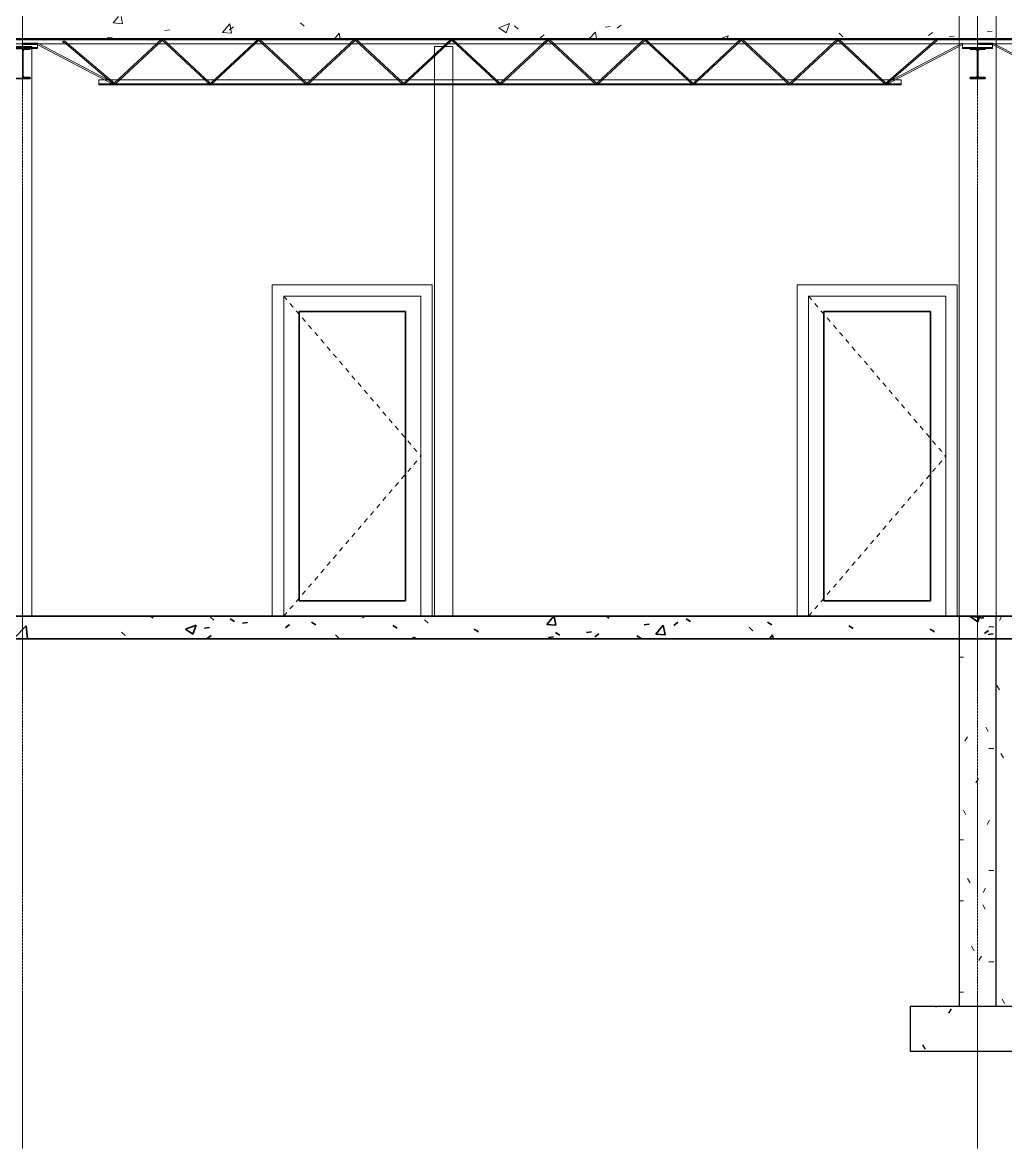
# Model space of a CAD drawing. Header units: millimetres. Extents: x -31954 to 493870, y 99509 to 604061.
# Drawn here: x 350750 to 357306, y 118568 to 126077 of the extents above; entities that cross this region are included whole.
import ezdxf

# ---------------------------------------------------------------- set-up
doc = ezdxf.new("R2010")
doc.units = ezdxf.units.MM
doc.header["$LTSCALE"] = 10
doc.linetypes.add('Center', pattern=[2, 1.25, -0.25, 0.25, -0.25])
doc.linetypes.add('Dash', pattern=[6.35, 3.175, -3.175])
for name, color, linetype, lineweight in [('A-DOOR', 1, 'Continuous', 18), ('A-DOOR-GLAZ', 1, 'Continuous', 25), ('A-FLOR-LEVL', 6, 'Continuous', 9), ('A-FLOR-OTLN', 6, 'Continuous', 9), ('A-FLOR-PATT', 8, 'Continuous', 35), ('A-HATCH', 9, 'Continuous', 0), ('A-WALL', 2, 'Continuous', 18), ('C-BLDG', 6, 'Continuous', 35), ('S-BEAM-STEEL-SECTION', 4, 'Continuous', 20), ('S-FOOTING', 2, 'Continuous', 25), ('S-FOUNDATION', 1, 'Continuous', 25), ('S-GRID', 6, 'Center', 9)]:
    doc.layers.add(name, color=color, linetype=linetype, lineweight=lineweight)
pattern_1 = [(45, (352317.82, 116967.97), (-247.487, 247.487), []), (45, (352317.82, 117342.97), (-247.487, 247.487), [])]

msp = doc.modelspace()

# ---------------------------------------------------------------- hatches: boundary and pattern name
at = {"layer": 'S-BEAM-STEEL-SECTION'}
h = msp.add_hatch(dxfattribs=at)
h.set_pattern_fill('FP_5', color=256, style=0, pattern_type=2)
h.set_pattern_definition(pattern_1)
edge = h.paths.add_edge_path(flags=0)
edge.add_arc((350736.1, 125721.5), 11.8, 270, 360)
edge.add_line((350747.9, 125721.5), (350747.9, 125887.5))
edge.add_arc((350736.1, 125887.5), 11.8, 0, 90)
edge.add_line((350736.1, 125899.3), (350700, 125899.3))
edge.add_line((350700, 125899.3), (350700, 125904.5))
edge.add_line((350700, 125904.5), (350800, 125904.5))
edge.add_line((350800, 125904.5), (350800, 125899.3))
edge.add_line((350800, 125899.3), (350764, 125899.3))
edge.add_arc((350764, 125887.5), 11.8, 90, 180)
edge.add_line((350752.2, 125887.5), (350752.2, 125721.5))
edge.add_arc((350764, 125721.5), 11.8, 180, 270)
edge.add_line((350764, 125709.7), (350800, 125709.7))
edge.add_line((350800, 125709.7), (350800, 125704.5))
edge.add_line((350800, 125704.5), (350700, 125704.5))
edge.add_line((350700, 125704.5), (350700, 125709.7))
edge.add_line((350700, 125709.7), (350736.1, 125709.7))
h = msp.add_hatch(dxfattribs=at)
h.set_pattern_fill('FP_5', color=256, style=0, pattern_type=2)
h.set_pattern_definition(pattern_1)
edge = h.paths.add_edge_path(flags=0)
edge.add_arc((357106.1, 125721.5), 11.8, 270, 360)
edge.add_line((357117.9, 125721.5), (357117.9, 125887.5))
edge.add_arc((357106.1, 125887.5), 11.8, 0, 90)
edge.add_line((357106.1, 125899.3), (357070, 125899.3))
edge.add_line((357070, 125899.3), (357070, 125904.5))
edge.add_line((357070, 125904.5), (357170, 125904.5))
edge.add_line((357170, 125904.5), (357170, 125899.3))
edge.add_line((357170, 125899.3), (357134, 125899.3))
edge.add_arc((357134, 125887.5), 11.8, 90, 180)
edge.add_line((357122.2, 125887.5), (357122.2, 125721.5))
edge.add_arc((357134, 125721.5), 11.8, 180, 270)
edge.add_line((357134, 125709.7), (357170, 125709.7))
edge.add_line((357170, 125709.7), (357170, 125704.5))
edge.add_line((357170, 125704.5), (357070, 125704.5))
edge.add_line((357070, 125704.5), (357070, 125709.7))
edge.add_line((357070, 125709.7), (357106.1, 125709.7))

# ---------------------------------------------------------------- linework, layer by layer
at = {"layer": 'A-DOOR'}
for p, q in [((353483, 124328), (352416, 124328)), ((352416, 124328), (352416, 122118)), ((352416, 122118), (352416, 124328)), ((352416, 124328), (353483, 124328)), ((352416, 122118), (352416, 124328)), ((352416, 124328), (353483, 124328)), ((353483, 124328), (352416, 124328)), ((352416, 124328), (352416, 122118)), ((353483, 122118), (353483, 124328)), ((353483, 124328), (353483, 122118)), ((353483, 124328), (353483, 122118)), ((353483, 122118), (353483, 124328)), ((356983.5, 124328), (355916.5, 124328)), ((355916.5, 124328), (355916.5, 122118)), ((355916.5, 122118), (355916.5, 124328)), ((355916.5, 124328), (356983.5, 124328)), ((355916.5, 122118), (355916.5, 124328)), ((355916.5, 124328), (356983.5, 124328)), ((356983.5, 124328), (355916.5, 124328)), ((355916.5, 124328), (355916.5, 122118)), ((356983.5, 122118), (356983.5, 124328)), ((356983.5, 124328), (356983.5, 122118)), ((356983.5, 124328), (356983.5, 122118)), ((356983.5, 122118), (356983.5, 124328)), ((352492, 122118), (352492, 124252)), ((352492, 124252), (353407, 124252)), ((353407, 124252), (352492, 124252)), ((352492, 124252), (352492, 122118)), ((353407, 124252), (352492, 124252)), ((352492, 124252), (352492, 122118)), ((352492, 122118), (352492, 124252)), ((352492, 124252), (353407, 124252)), ((353407, 124252), (352492, 124252)), ((352492, 124252), (352492, 122118)), ((352492, 122118), (352492, 124252)), ((352492, 124252), (353407, 124252)), ((353407, 124252), (353407, 122118)), ((353407, 122118), (353407, 124252)), ((353407, 122118), (353407, 124252)), ((353407, 124252), (353407, 122118)), ((353407, 122118), (353407, 124252)), ((353407, 124252), (353407, 122118)), ((355992.5, 122118), (355992.5, 124252)), ((355992.5, 124252), (356907.5, 124252)), ((356907.5, 124252), (355992.5, 124252)), ((355992.5, 124252), (355992.5, 122118)), ((356907.5, 124252), (355992.5, 124252)), ((355992.5, 124252), (355992.5, 122118)), ((355992.5, 122118), (355992.5, 124252)), ((355992.5, 124252), (356907.5, 124252)), ((356907.5, 124252), (355992.5, 124252)), ((355992.5, 124252), (355992.5, 122118)), ((355992.5, 122118), (355992.5, 124252)), ((355992.5, 124252), (356907.5, 124252)), ((356907.5, 124252), (356907.5, 122118)), ((356907.5, 122118), (356907.5, 124252)), ((356907.5, 122118), (356907.5, 124252)), ((356907.5, 124252), (356907.5, 122118)), ((356907.5, 122118), (356907.5, 124252)), ((356907.5, 124252), (356907.5, 122118)), ((352594, 124150), (353305, 124150)), ((352594, 122220), (352594, 124150)), ((352594, 124150), (352594, 122220)), ((353305, 124150), (352594, 124150)), ((353305, 124150), (353305, 122220)), ((353305, 122220), (353305, 124150)), ((356094.5, 124150), (356805.5, 124150)), ((356094.5, 122220), (356094.5, 124150)), ((356094.5, 124150), (356094.5, 122220)), ((356805.5, 124150), (356094.5, 124150)), ((356805.5, 124150), (356805.5, 122220)), ((356805.5, 122220), (356805.5, 124150)), ((353305, 122220), (352594, 122220)), ((352594, 122220), (353305, 122220)), ((356805.5, 122220), (356094.5, 122220)), ((356094.5, 122220), (356805.5, 122220)), ((352416, 122118), (352492, 122118)), ((352492, 122118), (352416, 122118)), ((352492, 122118), (352416, 122118)), ((352416, 122118), (352492, 122118)), ((352492, 122118), (353407, 122118)), ((353407, 122118), (352492, 122118)), ((353407, 122118), (353483, 122118)), ((353483, 122118), (353407, 122118)), ((353483, 122118), (353407, 122118)), ((353407, 122118), (353483, 122118)), ((355916.5, 122118), (355992.5, 122118)), ((355992.5, 122118), (355916.5, 122118)), ((355992.5, 122118), (355916.5, 122118)), ((355916.5, 122118), (355992.5, 122118)), ((355992.5, 122118), (356907.5, 122118)), ((356907.5, 122118), (355992.5, 122118)), ((356907.5, 122118), (356983.5, 122118)), ((356983.5, 122118), (356907.5, 122118)), ((356983.5, 122118), (356907.5, 122118)), ((356907.5, 122118), (356983.5, 122118))]:
    msp.add_line(p, q, dxfattribs=at)
at = {"layer": 'A-DOOR', "linetype": 'Dash'}
for p, q in [((352492, 124252), (353407, 123185)), ((355992.5, 124252), (356907.5, 123185)), ((352492, 122118), (353407, 123185)), ((355992.5, 122118), (356907.5, 123185))]:
    msp.add_line(p, q, dxfattribs=at)
at = {"layer": 'A-DOOR-GLAZ'}
for p, q in [((352594, 124150), (352594, 122220)), ((353305, 124150), (352594, 124150)), ((352594, 124150), (352594, 122220)), ((353305, 124150), (352594, 124150)), ((352594, 124150), (353305, 124150)), ((352594, 122220), (352594, 124150)), ((353305, 124150), (353305, 122220)), ((353305, 122220), (353305, 124150)), ((353305, 124150), (353305, 122220)), ((356094.5, 124150), (356094.5, 122220)), ((356805.5, 124150), (356094.5, 124150)), ((356094.5, 124150), (356094.5, 122220)), ((356805.5, 124150), (356094.5, 124150)), ((356094.5, 124150), (356805.5, 124150)), ((356094.5, 122220), (356094.5, 124150)), ((356805.5, 124150), (356805.5, 122220)), ((356805.5, 122220), (356805.5, 124150)), ((356805.5, 124150), (356805.5, 122220)), ((353305, 122220), (352594, 122220)), ((352594, 122220), (353305, 122220)), ((353305, 122220), (352594, 122220)), ((356805.5, 122220), (356094.5, 122220)), ((356094.5, 122220), (356805.5, 122220)), ((356805.5, 122220), (356094.5, 122220))]:
    msp.add_line(p, q, dxfattribs=at)
at = {"layer": 'A-FLOR-LEVL', "linetype": 'Center'}
msp.add_line((331137.8, 122118), (369016.9, 122118), dxfattribs=at)
at = {"layer": 'A-FLOR-OTLN', "lineweight": 35}
msp.add_line((344299, 125968), (363635, 125968), dxfattribs=at)
at = {"layer": 'A-FLOR-PATT', "lineweight": 9}
for p, q in [((351354.9, 126074.9), (351391, 126118)), ((351415.7, 126069.6), (351406.8, 126118)), ((351354.9, 126074.9), (351415.6, 126069.6)), ((351699.8, 126025), (351733.1, 126029.3)), ((352083.6, 126011.2), (352132.6, 126069.6)), ((352083.6, 126011.2), (352144.4, 126005.9)), ((352129.7, 126028.4), (352156.3, 126048.8)), ((352144.4, 126005.9), (352132.7, 126069.6)), ((352603.1, 126075.6), (352627.9, 126052.9)), ((353925.8, 126042.8), (353996.9, 126070.1)), ((353925.8, 126042.8), (353976.3, 126008.7)), ((353976.4, 126008.7), (353997, 126070.1)), ((354031.6, 126055.9), (354056.3, 126033.2)), ((354530, 125968), (354572.3, 126012.1)), ((354577.4, 125968), (354572.3, 126012.1)), ((354635.8, 126046), (354669, 126050.3)), ((354714.8, 126039.5), (354741.4, 126059.9)), ((356792.6, 125990.2), (356819.2, 126010.6)), ((357184.4, 126016), (357217.7, 126020.3)), ((351315, 125974.3), (351348.3, 125978.7)), ((351622.6, 125968), (351628.7, 125972.6)), ((352010.6, 125973.8), (352017, 125968)), ((352829.6, 125968), (352861.4, 126005.8)), ((352868.4, 125968), (352861.4, 126005.8)), ((354201.6, 125974.5), (354228.2, 125994.9)), ((355403, 125968), (355457.1, 125988.7)), ((355450.2, 125968), (355457.1, 125988.7)), ((356197.2, 126005.5), (356221.9, 125982.8)), ((356930.1, 125982.5), (356963.3, 125986.9))]:
    msp.add_line(p, q, dxfattribs=at)
at = {"layer": 'A-HATCH', "lineweight": 9}
for p, q in [((357281.4, 122118), (357264.9, 122089.4)), ((357281.4, 122118), (357264.9, 122089.4)), ((357194.6, 122048), (357228.2, 122048)), ((356996.5, 121844.8), (357025, 121844.8)), ((357265.1, 121627), (357248.3, 121656)), ((357265.1, 121627), (357248.3, 121656)), ((357190.7, 121349.4), (357174, 121378.4)), ((357051.2, 121312.9), (357034.4, 121283.9)), ((357051.2, 121312.9), (357034.4, 121283.9)), ((357194.6, 121235.2), (357228.2, 121235.2)), ((357292.3, 121173.4), (357275.6, 121202.5)), ((357125.6, 121035.4), (357108.8, 121006.3)), ((357042, 120794.3), (357025.2, 120823.3)), ((357200, 120757.8), (357183.2, 120728.7)), ((356996.5, 120625.6), (357025, 120625.6)), ((357194.6, 120422.4), (357228.2, 120422.4)), ((357069.2, 120340.7), (357052.4, 120369.7)), ((357172.7, 120304.2), (357156, 120275.2)), ((356996.5, 120219.2), (357025, 120219.2)), ((357170.8, 120164.7), (357154, 120193.8)), ((357096.4, 119887.1), (357079.6, 119916.2)), ((357145.5, 119850.7), (357128.8, 119821.6)), ((357194.6, 119812.8), (357228.2, 119812.8)), ((356996.5, 119609.6), (357025, 119609.6)), ((357299.6, 119535.2), (357282.8, 119564.2))]:
    msp.add_line(p, q, dxfattribs=at)
at = {"layer": 'A-WALL'}
for p, q in [((356997, 125968), (356997, 130118)), ((357243, 130118), (357243, 122118)), ((356997, 125968), (356997, 122118)), ((350688, 125918), (350812, 125918)), ((350812, 125918), (350812, 122118)), ((353496.5, 122118), (353496.5, 125918)), ((353496.5, 125918), (353620.5, 125918)), ((353620.5, 125918), (353620.5, 122118)), ((353407, 124252), (352492, 124252)), ((352492, 124252), (352492, 122118)), ((353407, 122118), (353407, 124252)), ((356907.5, 124252), (355992.5, 124252)), ((355992.5, 124252), (355992.5, 122118)), ((356907.5, 122118), (356907.5, 124252))]:
    msp.add_line(p, q, dxfattribs=at)
at = {"layer": 'C-BLDG'}
for p, q in [((363635, 122118), (336290, 122118)), ((351603.3, 122118), (351621.9, 122106.1)), ((352001.6, 122114.2), (352026.4, 122091.5)), ((353016.3, 122106.3), (353031.5, 122118)), ((354246, 122062.5), (354292.5, 122118)), ((354306.7, 122057.2), (354295.5, 122118)), ((354641.6, 122118), (354661.8, 122105.1)), ((357070.1, 122114.9), (357078.1, 122118)), ((357070.1, 122114.9), (357120.7, 122080.8)), ((357076.9, 122118), (357156.3, 122105.7)), ((357120.7, 122080.8), (357133.2, 122118)), ((357156.2, 122105.7), (357154.8, 122118)), ((350694.7, 121970.8), (350773.9, 122053.3)), ((350783.7, 121968), (350773.8, 122053.3)), ((351836.1, 122031.3), (351907.2, 122058.6)), ((351836.1, 122031.3), (351886.6, 121997.2)), ((351886.7, 121997.2), (351907.3, 122058.6)), ((351963, 122038.7), (351996.2, 122043.1)), ((352135.9, 122101.2), (352164.2, 122083.2)), ((352217.4, 122072.2), (352250.6, 122076.6)), ((352503.1, 122041.3), (352529.7, 122061.7)), ((352678.3, 122078.3), (352706.6, 122060.3)), ((353220.7, 122055.4), (353248.9, 122037.4)), ((353430.1, 122094.5), (353454.8, 122071.9)), ((353763, 122032.5), (353791.3, 122014.5)), ((354246, 122062.5), (354306.7, 122057.2)), ((354896.4, 122059.4), (354929.7, 122063.8)), ((354974.7, 121998.8), (355023.7, 122057.2)), ((355035.5, 121993.4), (355023.7, 122057.1)), ((355094.2, 122057), (355120.8, 122077.4)), ((355175.9, 122100.2), (355204.2, 122082.2)), ((355595.7, 122044.1), (355620.4, 122021.4)), ((355718.3, 122077.3), (355746.5, 122059.3)), ((356260.6, 122054.4), (356288.9, 122036.4)), ((356803, 122031.5), (356831.3, 122013.5)), ((336290, 121968), (363635, 121968)), ((351409.1, 122012.5), (351433.8, 121989.8)), ((351981.5, 121969.7), (352008.1, 121990.1)), ((352837.6, 121992.8), (352862.3, 121970.2)), ((353343.2, 121968), (353367.4, 121977.3)), ((353364.3, 121968), (353367.4, 121977.2)), ((354257.3, 121975.3), (354290.6, 121979.6)), ((354305.4, 122009.6), (354333.7, 121991.6)), ((354511.7, 122008.7), (354544.9, 122013.1)), ((354566.5, 121980.9), (354593.1, 122001.3)), ((354847.8, 121986.7), (354876, 121968.6)), ((354974.7, 121998.8), (355035.4, 121993.5)), ((355731.1, 121968), (355752.4, 121993.4)), ((355757.1, 121968), (355752.5, 121993.4)), ((357166, 122003.1), (357192.6, 122023.5)), ((357190.8, 121995.9), (357224, 122000.3))]:
    msp.add_line(p, q, dxfattribs=at)
at = {"layer": 'S-BEAM-STEEL-SECTION'}
for p, q in [((350750, 125968), (344375, 125968)), ((344375, 125968), (350750, 125968)), ((350750, 125968), (344375, 125968)), ((344375, 125968), (350750, 125968)), ((344375, 125961.5), (350750, 125961.5)), ((344375, 125961.5), (350750, 125961.5)), ((344375, 125961.5), (350750, 125961.5)), ((344375, 125961.5), (350750, 125961.5)), ((344375, 125936), (350750, 125936)), ((344375, 125936), (350750, 125936)), ((344375, 125936), (350750, 125936)), ((344375, 125936), (350750, 125936)), ((350650, 125936), (350750, 125936)), ((350650, 125936), (350750, 125936)), ((350650, 125936), (350750, 125936)), ((350650, 125936), (350750, 125936)), ((350750, 125968), (350750, 125961.5)), ((350750, 125936), (350750, 125968)), ((350750, 125968), (350750, 125936)), ((350750, 125961.5), (350750, 125968)), ((357120, 125968), (350750, 125968)), ((350750, 125968), (357120, 125968)), ((357120, 125968), (350750, 125968)), ((350750, 125968), (357120, 125968)), ((350750, 125968), (350750, 125936)), ((350750, 125961.5), (350750, 125968)), ((350750, 125968), (350750, 125961.5)), ((350750, 125936), (350750, 125968)), ((350750, 125961.5), (350750, 125936)), ((350750, 125936), (350750, 125961.5)), ((350750, 125961.5), (357120, 125961.5)), ((350750, 125961.5), (357120, 125961.5)), ((350750, 125961.5), (357120, 125961.5)), ((350750, 125961.5), (357120, 125961.5)), ((350750, 125936), (350750, 125961.5)), ((350750, 125961.5), (350750, 125936)), ((350851.2, 125940.7), (350750, 125940.7)), ((350750, 125931.2), (350750, 125940.7)), ((350750, 125940.7), (350750, 125931.2)), ((350750, 125940.7), (350851.2, 125940.7)), ((350750, 125936), (357120, 125936)), ((350750, 125936), (357120, 125936)), ((350750, 125936), (357120, 125936)), ((350750, 125936), (357120, 125936)), ((350750, 125911), (350750, 125936)), ((350750, 125936), (350750, 125904.5)), ((350750, 125904.5), (350750, 125936)), ((350750, 125936), (350750, 125911)), ((350750, 125936), (350850, 125936)), ((350750, 125936), (350850, 125936)), ((350750, 125936), (350850, 125936)), ((350750, 125936), (350850, 125936)), ((350750, 125911), (350750, 125936)), ((350750, 125936), (350750, 125904.5)), ((350750, 125904.5), (350750, 125936)), ((350750, 125936), (350750, 125911)), ((350850, 125904.5), (350850, 125936)), ((350850, 125936), (350850, 125911)), ((350850, 125911), (350850, 125936)), ((350850, 125936), (350850, 125904.5)), ((351362.2, 125673.5), (350851.2, 125940.7)), ((350851.2, 125940.7), (351362.2, 125673.5)), ((351018.2, 125953.7), (351018.2, 125944.2)), ((351018.2, 125944.2), (351018.2, 125953.7)), ((351018.2, 125953.7), (351032.6, 125953.7)), ((351032.6, 125953.7), (351018.2, 125953.7)), ((351029.1, 125944.2), (351018.2, 125944.2)), ((351029.1, 125944.2), (351018.2, 125944.2)), ((351029.1, 125944.2), (351356.9, 125665.7)), ((351356.9, 125665.7), (351029.1, 125944.2)), ((351032.6, 125953.7), (351363.1, 125672.9)), ((351363.1, 125672.9), (351032.6, 125953.7)), ((351361.3, 125674.1), (351676.8, 125966.4)), ((351676.8, 125966.4), (351361.3, 125674.1)), ((351365, 125664.6), (351680.6, 125956.9)), ((351680.6, 125956.9), (351365, 125664.6)), ((351676.8, 125966.4), (351686.9, 125966.4)), ((351686.9, 125966.4), (351676.8, 125966.4)), ((351680.6, 125956.9), (351683.2, 125956.9)), ((351683.2, 125956.9), (351680.6, 125956.9)), ((351683.2, 125956.9), (351998.7, 125664.6)), ((351998.7, 125664.6), (351683.2, 125956.9)), ((351686.9, 125966.4), (352002.4, 125674.1)), ((352002.4, 125674.1), (351686.9, 125966.4)), ((352005.1, 125674.1), (352320.6, 125966.4)), ((352320.6, 125966.4), (352005.1, 125674.1)), ((352008.8, 125664.6), (352324.3, 125956.9)), ((352324.3, 125956.9), (352008.8, 125664.6)), ((352320.6, 125966.4), (352330.7, 125966.4)), ((352330.7, 125966.4), (352320.6, 125966.4)), ((352324.3, 125956.9), (352326.9, 125956.9)), ((352326.9, 125956.9), (352324.3, 125956.9)), ((352326.9, 125956.9), (352642.5, 125664.6)), ((352642.5, 125664.6), (352326.9, 125956.9)), ((352330.7, 125966.4), (352646.2, 125674.1)), ((352646.2, 125674.1), (352330.7, 125966.4)), ((352648.8, 125674.1), (352964.3, 125966.4)), ((352964.3, 125966.4), (352648.8, 125674.1)), ((352652.5, 125664.6), (352968.1, 125956.9)), ((352968.1, 125956.9), (352652.5, 125664.6)), ((352964.3, 125966.4), (352974.4, 125966.4)), ((352974.4, 125966.4), (352964.3, 125966.4)), ((352968.1, 125956.9), (352970.7, 125956.9)), ((352970.7, 125956.9), (352968.1, 125956.9)), ((352970.7, 125956.9), (353286.2, 125664.6)), ((353286.2, 125664.6), (352970.7, 125956.9)), ((352974.4, 125966.4), (353289.9, 125674.1)), ((353289.9, 125674.1), (352974.4, 125966.4)), ((353292.6, 125674.1), (353608.1, 125966.4)), ((353608.1, 125966.4), (353292.6, 125674.1)), ((353296.3, 125664.6), (353611.8, 125956.9)), ((353611.8, 125956.9), (353296.3, 125664.6)), ((353608.1, 125966.4), (353618.2, 125966.4)), ((353618.2, 125966.4), (353608.1, 125966.4)), ((353611.8, 125956.9), (353614.4, 125956.9)), ((353614.4, 125956.9), (353611.8, 125956.9)), ((353614.4, 125956.9), (353930, 125664.6)), ((353930, 125664.6), (353614.4, 125956.9)), ((353618.2, 125966.4), (353933.7, 125674.1)), ((353933.7, 125674.1), (353618.2, 125966.4)), ((353936.3, 125674.1), (354251.8, 125966.4)), ((354251.8, 125966.4), (353936.3, 125674.1)), ((353940, 125664.6), (354255.6, 125956.9)), ((354255.6, 125956.9), (353940, 125664.6)), ((354251.8, 125966.4), (354261.9, 125966.4)), ((354261.9, 125966.4), (354251.8, 125966.4)), ((354255.6, 125956.9), (354258.2, 125956.9)), ((354258.2, 125956.9), (354255.6, 125956.9)), ((354258.2, 125956.9), (354573.7, 125664.6)), ((354573.7, 125664.6), (354258.2, 125956.9)), ((354261.9, 125966.4), (354577.4, 125674.1)), ((354577.4, 125674.1), (354261.9, 125966.4)), ((354580.1, 125674.1), (354895.6, 125966.4)), ((354895.6, 125966.4), (354580.1, 125674.1)), ((354583.8, 125664.6), (354899.3, 125956.9)), ((354899.3, 125956.9), (354583.8, 125664.6)), ((354895.6, 125966.4), (354905.7, 125966.4)), ((354905.7, 125966.4), (354895.6, 125966.4)), ((354899.3, 125956.9), (354901.9, 125956.9)), ((354901.9, 125956.9), (354899.3, 125956.9)), ((354901.9, 125956.9), (355217.5, 125664.6)), ((355217.5, 125664.6), (354901.9, 125956.9)), ((354905.7, 125966.4), (355221.2, 125674.1)), ((355221.2, 125674.1), (354905.7, 125966.4)), ((355223.8, 125674.1), (355539.3, 125966.4)), ((355539.3, 125966.4), (355223.8, 125674.1)), ((355227.5, 125664.6), (355543.1, 125956.9)), ((355543.1, 125956.9), (355227.5, 125664.6)), ((355539.3, 125966.4), (355549.4, 125966.4)), ((355549.4, 125966.4), (355539.3, 125966.4)), ((355543.1, 125956.9), (355545.7, 125956.9)), ((355545.7, 125956.9), (355543.1, 125956.9)), ((355545.7, 125956.9), (355861.2, 125664.6)), ((355861.2, 125664.6), (355545.7, 125956.9)), ((355549.4, 125966.4), (355864.9, 125674.1)), ((355864.9, 125674.1), (355549.4, 125966.4)), ((355867.6, 125674.1), (356183.1, 125966.4)), ((356183.1, 125966.4), (355867.6, 125674.1)), ((355871.3, 125664.6), (356186.8, 125956.9)), ((356186.8, 125956.9), (355871.3, 125664.6)), ((356183.1, 125966.4), (356193.2, 125966.4)), ((356193.2, 125966.4), (356183.1, 125966.4)), ((356186.8, 125956.9), (356189.4, 125956.9)), ((356189.4, 125956.9), (356186.8, 125956.9)), ((356189.4, 125956.9), (356505, 125664.6)), ((356505, 125664.6), (356189.4, 125956.9)), ((356193.2, 125966.4), (356508.7, 125674.1)), ((356508.7, 125674.1), (356193.2, 125966.4)), ((356506.9, 125672.9), (356843.3, 125965.2)), ((356506.9, 125672.9), (356843.3, 125965.2)), ((356507.8, 125673.5), (357017.8, 125940.2)), ((356507.8, 125673.5), (357017.8, 125940.2)), ((356849.5, 125958), (356513.1, 125665.7)), ((356513.1, 125665.7), (356849.5, 125958)), ((356849.5, 125958), (356843.3, 125965.2)), ((356843.3, 125965.2), (356849.5, 125958)), ((357022.2, 125931.8), (357017.8, 125940.2)), ((357017.8, 125940.2), (357022.2, 125931.8)), ((357020, 125904.5), (357020, 125936)), ((357020, 125936), (357020, 125911)), ((357020, 125911), (357020, 125936)), ((357020, 125936), (357020, 125904.5)), ((357020, 125936), (357120, 125936)), ((357020, 125936), (357120, 125936)), ((357020, 125936), (357120, 125936)), ((357020, 125936), (357120, 125936)), ((357120, 125968), (357120, 125961.5)), ((357120, 125936), (357120, 125968)), ((357120, 125968), (357120, 125936)), ((357120, 125961.5), (357120, 125968)), ((363495, 125968), (357120, 125968)), ((357120, 125968), (363495, 125968)), ((363495, 125968), (357120, 125968)), ((357120, 125968), (363495, 125968)), ((357120, 125968), (357120, 125936)), ((357120, 125961.5), (357120, 125968)), ((357120, 125968), (357120, 125961.5)), ((357120, 125936), (357120, 125968)), ((357120, 125961.5), (357120, 125936)), ((357120, 125936), (357120, 125961.5)), ((357120, 125961.5), (363495, 125961.5)), ((357120, 125961.5), (363495, 125961.5)), ((357120, 125961.5), (363495, 125961.5)), ((357120, 125961.5), (363495, 125961.5)), ((357120, 125936), (357120, 125961.5)), ((357120, 125961.5), (357120, 125936)), ((357221.2, 125940.7), (357120, 125940.7)), ((357120, 125931.2), (357120, 125940.7)), ((357120, 125940.7), (357120, 125931.2)), ((357120, 125940.7), (357221.2, 125940.7)), ((357120, 125936), (363495, 125936)), ((357120, 125936), (363495, 125936)), ((357120, 125936), (363495, 125936)), ((357120, 125936), (363495, 125936)), ((357120, 125911), (357120, 125936)), ((357120, 125936), (357120, 125904.5)), ((357120, 125904.5), (357120, 125936)), ((357120, 125936), (357120, 125911)), ((357120, 125936), (357220, 125936)), ((357120, 125936), (357220, 125936)), ((357120, 125936), (357220, 125936)), ((357120, 125936), (357220, 125936)), ((357120, 125911), (357120, 125936)), ((357120, 125936), (357120, 125904.5)), ((357120, 125904.5), (357120, 125936)), ((357120, 125936), (357120, 125911)), ((357220, 125904.5), (357220, 125936)), ((357220, 125936), (357220, 125911)), ((357220, 125911), (357220, 125936)), ((357220, 125936), (357220, 125904.5)), ((357732.2, 125673.5), (357221.2, 125940.7)), ((357221.2, 125940.7), (357732.2, 125673.5)), ((350650, 125911), (350750, 125911)), ((350650, 125911), (350750, 125911)), ((350650, 125911), (350750, 125911)), ((350650, 125911), (350750, 125911)), ((350750, 125904.5), (350650, 125904.5)), ((350650, 125904.5), (350750, 125904.5)), ((350750, 125904.5), (350650, 125904.5)), ((350650, 125904.5), (350750, 125904.5)), ((350848.8, 125931.2), (350750, 125931.2)), ((350750, 125931.2), (350848.8, 125931.2)), ((350750, 125904.5), (350750, 125911)), ((350750, 125911), (350750, 125904.5)), ((350750, 125911), (350850, 125911)), ((350750, 125911), (350850, 125911)), ((350750, 125911), (350850, 125911)), ((350750, 125911), (350850, 125911)), ((350750, 125904.5), (350750, 125911)), ((350750, 125911), (350750, 125904.5)), ((350850, 125904.5), (350750, 125904.5)), ((350750, 125904.5), (350850, 125904.5)), ((350850, 125904.5), (350750, 125904.5)), ((350750, 125904.5), (350850, 125904.5)), ((350848.8, 125931.2), (351357.8, 125665.1)), ((350848.8, 125931.2), (351357.8, 125665.1)), ((350850, 125911), (350850, 125904.5)), ((350850, 125904.5), (350850, 125911)), ((357022.2, 125931.8), (356512.2, 125665.1)), ((356512.2, 125665.1), (357022.2, 125931.8)), ((357020, 125911), (357020, 125904.5)), ((357020, 125904.5), (357020, 125911)), ((357020, 125911), (357120, 125911)), ((357020, 125911), (357120, 125911)), ((357020, 125911), (357120, 125911)), ((357020, 125911), (357120, 125911)), ((357120, 125904.5), (357020, 125904.5)), ((357020, 125904.5), (357120, 125904.5)), ((357120, 125904.5), (357020, 125904.5)), ((357020, 125904.5), (357120, 125904.5)), ((357218.8, 125931.2), (357120, 125931.2)), ((357120, 125931.2), (357218.8, 125931.2)), ((357120, 125904.5), (357120, 125911)), ((357120, 125911), (357120, 125904.5)), ((357120, 125911), (357220, 125911)), ((357120, 125911), (357220, 125911)), ((357120, 125911), (357220, 125911)), ((357120, 125911), (357220, 125911)), ((357120, 125904.5), (357120, 125911)), ((357120, 125911), (357120, 125904.5)), ((357220, 125904.5), (357120, 125904.5)), ((357120, 125904.5), (357220, 125904.5)), ((357220, 125904.5), (357120, 125904.5)), ((357120, 125904.5), (357220, 125904.5)), ((357218.8, 125931.2), (357727.8, 125665.1)), ((357218.8, 125931.2), (357727.8, 125665.1)), ((357220, 125911), (357220, 125904.5)), ((357220, 125904.5), (357220, 125911)), ((351260, 125663), (351260, 125695)), ((351260, 125695), (351260, 125669.5)), ((351260, 125669.5), (351260, 125695)), ((351260, 125695), (351260, 125663)), ((351260, 125695), (356610, 125695)), ((351260, 125695), (356610, 125695)), ((351260, 125695), (356610, 125695)), ((351260, 125695), (356610, 125695)), ((351260, 125669.5), (351260, 125663)), ((351260, 125663), (351260, 125669.5)), ((351260, 125669.5), (356610, 125669.5)), ((351260, 125669.5), (356610, 125669.5)), ((351260, 125669.5), (356610, 125669.5)), ((351260, 125669.5), (356610, 125669.5)), ((356610, 125663), (351260, 125663)), ((351260, 125663), (356610, 125663)), ((356610, 125663), (351260, 125663)), ((351260, 125663), (356610, 125663)), ((351356.9, 125665.7), (351363.1, 125672.9)), ((351363.1, 125672.9), (351356.9, 125665.7)), ((351362.2, 125673.5), (351357.8, 125665.1)), ((351357.8, 125665.1), (351362.2, 125673.5)), ((351360, 125674.1), (351360, 125664.6)), ((351360, 125664.6), (351360, 125674.1)), ((351360, 125674.1), (351361.3, 125674.1)), ((351361.3, 125674.1), (351360, 125674.1)), ((351365, 125664.6), (351360, 125664.6)), ((351365, 125664.6), (351360, 125664.6)), ((351998.7, 125664.6), (352003.8, 125664.6)), ((352003.8, 125664.6), (351998.7, 125664.6)), ((352002.4, 125674.1), (352003.8, 125674.1)), ((352003.8, 125674.1), (352002.4, 125674.1)), ((352003.8, 125674.1), (352003.8, 125664.6)), ((352003.8, 125664.6), (352003.8, 125674.1)), ((352003.8, 125674.1), (352005.1, 125674.1)), ((352005.1, 125674.1), (352003.8, 125674.1)), ((352003.8, 125664.6), (352003.8, 125674.1)), ((352003.8, 125674.1), (352003.8, 125664.6)), ((352008.8, 125664.6), (352003.8, 125664.6)), ((352008.8, 125664.6), (352003.8, 125664.6)), ((352642.5, 125664.6), (352647.5, 125664.6)), ((352647.5, 125664.6), (352642.5, 125664.6)), ((352646.2, 125674.1), (352647.5, 125674.1)), ((352647.5, 125674.1), (352646.2, 125674.1)), ((352647.5, 125674.1), (352647.5, 125664.6)), ((352647.5, 125664.6), (352647.5, 125674.1)), ((352647.5, 125674.1), (352648.8, 125674.1)), ((352648.8, 125674.1), (352647.5, 125674.1)), ((352647.5, 125664.6), (352647.5, 125674.1)), ((352647.5, 125674.1), (352647.5, 125664.6)), ((352652.5, 125664.6), (352647.5, 125664.6)), ((352652.5, 125664.6), (352647.5, 125664.6)), ((353286.2, 125664.6), (353291.3, 125664.6)), ((353291.3, 125664.6), (353286.2, 125664.6)), ((353289.9, 125674.1), (353291.3, 125674.1)), ((353291.3, 125674.1), (353289.9, 125674.1)), ((353291.3, 125674.1), (353291.3, 125664.6)), ((353291.3, 125664.6), (353291.3, 125674.1)), ((353291.3, 125674.1), (353292.6, 125674.1)), ((353292.6, 125674.1), (353291.3, 125674.1)), ((353291.3, 125664.6), (353291.3, 125674.1)), ((353291.3, 125674.1), (353291.3, 125664.6)), ((353296.3, 125664.6), (353291.3, 125664.6)), ((353296.3, 125664.6), (353291.3, 125664.6)), ((353930, 125664.6), (353935, 125664.6)), ((353935, 125664.6), (353930, 125664.6)), ((353933.7, 125674.1), (353935, 125674.1)), ((353935, 125674.1), (353933.7, 125674.1)), ((353935, 125674.1), (353935, 125664.6)), ((353935, 125664.6), (353935, 125674.1)), ((353935, 125674.1), (353936.3, 125674.1)), ((353936.3, 125674.1), (353935, 125674.1)), ((353935, 125664.6), (353935, 125674.1)), ((353935, 125674.1), (353935, 125664.6)), ((353940, 125664.6), (353935, 125664.6)), ((353940, 125664.6), (353935, 125664.6)), ((354573.7, 125664.6), (354578.8, 125664.6)), ((354578.8, 125664.6), (354573.7, 125664.6)), ((354577.4, 125674.1), (354578.8, 125674.1)), ((354578.8, 125674.1), (354577.4, 125674.1)), ((354578.8, 125674.1), (354578.8, 125664.6)), ((354578.8, 125664.6), (354578.8, 125674.1)), ((354578.8, 125674.1), (354580.1, 125674.1)), ((354580.1, 125674.1), (354578.8, 125674.1)), ((354578.8, 125664.6), (354578.8, 125674.1)), ((354578.8, 125674.1), (354578.8, 125664.6)), ((354583.8, 125664.6), (354578.8, 125664.6)), ((354583.8, 125664.6), (354578.8, 125664.6)), ((355217.5, 125664.6), (355222.5, 125664.6)), ((355222.5, 125664.6), (355217.5, 125664.6)), ((355221.2, 125674.1), (355222.5, 125674.1)), ((355222.5, 125674.1), (355221.2, 125674.1)), ((355222.5, 125674.1), (355222.5, 125664.6)), ((355222.5, 125664.6), (355222.5, 125674.1)), ((355222.5, 125674.1), (355223.8, 125674.1)), ((355223.8, 125674.1), (355222.5, 125674.1)), ((355222.5, 125664.6), (355222.5, 125674.1)), ((355222.5, 125674.1), (355222.5, 125664.6)), ((355227.5, 125664.6), (355222.5, 125664.6)), ((355227.5, 125664.6), (355222.5, 125664.6)), ((355861.2, 125664.6), (355866.3, 125664.6)), ((355866.3, 125664.6), (355861.2, 125664.6)), ((355864.9, 125674.1), (355866.3, 125674.1)), ((355866.3, 125674.1), (355864.9, 125674.1)), ((355866.3, 125664.6), (355866.3, 125674.1)), ((355866.3, 125674.1), (355866.3, 125664.6)), ((355866.3, 125674.1), (355866.3, 125664.6)), ((355866.3, 125664.6), (355866.3, 125674.1)), ((355866.3, 125674.1), (355867.6, 125674.1)), ((355867.6, 125674.1), (355866.3, 125674.1)), ((355871.3, 125664.6), (355866.3, 125664.6)), ((355871.3, 125664.6), (355866.3, 125664.6)), ((356505, 125664.6), (356510, 125664.6)), ((356510, 125664.6), (356505, 125664.6)), ((356513.1, 125665.7), (356506.9, 125672.9)), ((356506.9, 125672.9), (356513.1, 125665.7)), ((356512.2, 125665.1), (356507.8, 125673.5)), ((356507.8, 125673.5), (356512.2, 125665.1)), ((356508.7, 125674.1), (356510, 125674.1)), ((356510, 125674.1), (356508.7, 125674.1)), ((356510, 125664.6), (356510, 125674.1)), ((356510, 125674.1), (356510, 125664.6)), ((356610, 125669.5), (356610, 125695)), ((356610, 125695), (356610, 125663)), ((356610, 125663), (356610, 125695)), ((356610, 125695), (356610, 125669.5)), ((356610, 125663), (356610, 125669.5)), ((356610, 125669.5), (356610, 125663))]:
    msp.add_line(p, q, dxfattribs=at)
at = {"layer": 'S-BEAM-STEEL-SECTION', "lineweight": 35}
for p, q in [((350800, 125904.5), (350700, 125904.5)), ((350752.2, 125721.5), (350752.2, 125887.5)), ((350764, 125899.3), (350800, 125899.3)), ((350800, 125899.3), (350800, 125904.5)), ((357170, 125904.5), (357070, 125904.5)), ((357070, 125904.5), (357070, 125899.3)), ((357070, 125899.3), (357106.1, 125899.3)), ((357117.9, 125887.5), (357117.9, 125721.5)), ((357122.2, 125721.5), (357122.2, 125887.5)), ((357134, 125899.3), (357170, 125899.3)), ((357170, 125899.3), (357170, 125904.5)), ((350800, 125709.7), (350764, 125709.7)), ((350800, 125704.5), (350800, 125709.7)), ((357106.1, 125709.7), (357070, 125709.7)), ((357070, 125709.7), (357070, 125704.5)), ((357170, 125709.7), (357134, 125709.7)), ((357170, 125704.5), (357170, 125709.7)), ((350700, 125704.5), (350800, 125704.5)), ((357070, 125704.5), (357170, 125704.5))]:
    msp.add_line(p, q, dxfattribs=at)
for centre, start, end in [((350764, 125887.5), 90, 180), ((357106.1, 125887.5), 0, 90), ((357134, 125887.5), 90, 180), ((350764, 125721.5), 180, 270), ((357106.1, 125721.5), 270, 0), ((357134, 125721.5), 180, 270)]:
    msp.add_arc(centre, 11.8, start, end, dxfattribs=at)
at = {"layer": 'S-FOOTING'}
for p, q in [((356669.8, 119518), (363322.5, 119518)), ((356669.8, 119518), (356669.8, 119218)), ((356846.1, 119508), (356840.3, 119518)), ((356846.1, 119508), (356840.3, 119518)), ((356942.3, 119498.7), (356925.6, 119469.7)), ((356942.3, 119498.7), (356925.6, 119469.7)), ((356771.7, 119230.4), (356754.9, 119259.4)), ((356771.7, 119230.4), (356754.9, 119259.4)), ((356669.8, 119218), (363322.5, 119218))]:
    msp.add_line(p, q, dxfattribs=at)
at = {"layer": 'S-FOUNDATION'}
for p, q in [((356996.5, 122118), (356996.5, 119518)), ((357243, 119518), (357243, 122118))]:
    msp.add_line(p, q, dxfattribs=at)
at = {"layer": 'S-GRID'}
for p, q in [((350750, 118568), (350750, 137118)), ((357120, 118568), (357120, 137118))]:
    msp.add_line(p, q, dxfattribs=at)

doc.saveas('drawing.dxf')
